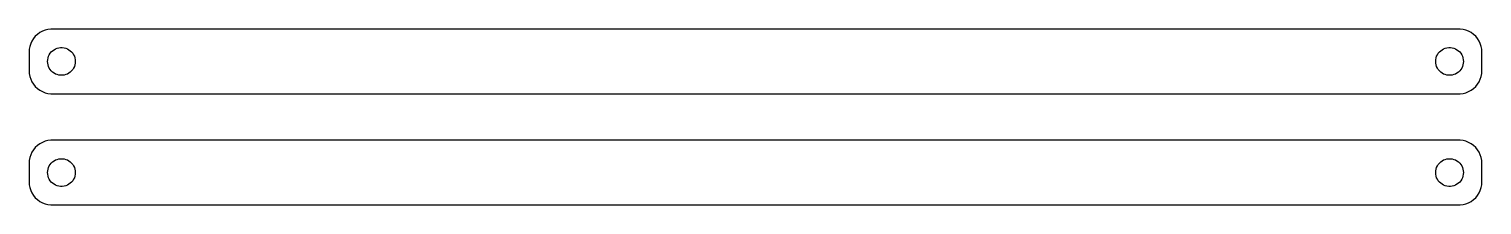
# Model space of a CAD drawing. Header units: metres. Extents: x -157 to 157, y 17 to 55.
import ezdxf

# ---------------------------------------------------------------- set-up
doc = ezdxf.new("R2010")
doc.units = ezdxf.units.M

msp = doc.modelspace()

# ---------------------------------------------------------------- linework, layer by layer
for p, q in [((-155.645, 53.4227), (-156.045, 52.9389)), ((-155.187, 53.8526), (-155.645, 53.4227)), ((-154.679, 54.2216), (-155.187, 53.8526)), ((-154.129, 54.5241), (-154.679, 54.2216)), ((-153.545, 54.7553), (-154.129, 54.5241)), ((-152.937, 54.9114), (-153.545, 54.7553)), ((-152.314, 54.9901), (-152.937, 54.9114)), ((152.314, 54.9901), (-152.314, 54.9901)), ((152.937, 54.9114), (152.314, 54.9901)), ((153.545, 54.7553), (152.937, 54.9114)), ((154.129, 54.5241), (153.545, 54.7553)), ((154.679, 54.2216), (154.129, 54.5241)), ((155.187, 53.8526), (154.679, 54.2216)), ((155.645, 53.4227), (155.187, 53.8526)), ((156.045, 52.9389), (155.645, 53.4227)), ((-156.961, 50.6267), (-157, 50)), ((-156.843, 51.2434), (-156.961, 50.6267)), ((-156.649, 51.8406), (-156.843, 51.2434)), ((-156.382, 52.4088), (-156.649, 51.8406)), ((-156.045, 52.9389), (-156.382, 52.4088)), ((-152.187, 50.0536), (-151.912, 50.3115)), ((-151.912, 50.3115), (-151.607, 50.533)), ((-151.607, 50.533), (-151.277, 50.7145)), ((-151.277, 50.7145), (-150.927, 50.8532)), ((-150.927, 50.8532), (-150.562, 50.9469)), ((-150.562, 50.9469), (-150.188, 50.9941)), ((-150.188, 50.9941), (-149.812, 50.9941)), ((-149.812, 50.9941), (-149.438, 50.9469)), ((-149.438, 50.9469), (-149.073, 50.8532)), ((-149.073, 50.8532), (-148.723, 50.7145)), ((-148.723, 50.7145), (-148.393, 50.533)), ((-148.393, 50.533), (-148.088, 50.3115)), ((-148.088, 50.3115), (-147.813, 50.0536)), ((147.813, 50.0536), (148.088, 50.3115)), ((148.088, 50.3115), (148.393, 50.533)), ((148.393, 50.533), (148.723, 50.7145)), ((148.723, 50.7145), (149.073, 50.8532)), ((149.073, 50.8532), (149.438, 50.9469)), ((149.438, 50.9469), (149.812, 50.9941)), ((149.812, 50.9941), (150.188, 50.9941)), ((150.188, 50.9941), (150.562, 50.9469)), ((150.562, 50.9469), (150.927, 50.8532)), ((150.927, 50.8532), (151.277, 50.7145)), ((151.277, 50.7145), (151.607, 50.533)), ((151.607, 50.533), (151.912, 50.3115)), ((151.912, 50.3115), (152.187, 50.0536)), ((156.382, 52.4088), (156.045, 52.9389)), ((156.649, 51.8406), (156.382, 52.4088)), ((156.843, 51.2434), (156.649, 51.8406)), ((156.961, 50.6267), (156.843, 51.2434)), ((157, 50), (156.961, 50.6267)), ((-157, 50), (-157, 46)), ((-153, 48), (-152.976, 48.376)), ((-152.976, 47.624), (-153, 48)), ((-152.976, 48.376), (-152.906, 48.7461)), ((-152.906, 47.2539), (-152.976, 47.624)), ((-152.906, 48.7461), (-152.789, 49.1044)), ((-152.789, 46.8956), (-152.906, 47.2539)), ((-152.789, 49.1044), (-152.629, 49.4453)), ((-152.629, 49.4453), (-152.427, 49.7634)), ((-152.427, 49.7634), (-152.187, 50.0536)), ((-147.813, 50.0536), (-147.573, 49.7634)), ((-147.573, 49.7634), (-147.371, 49.4453)), ((-147.371, 49.4453), (-147.211, 49.1044)), ((-147.211, 49.1044), (-147.094, 48.7461)), ((-147.094, 47.2539), (-147.211, 46.8956)), ((-147.094, 48.7461), (-147.024, 48.376)), ((-147.024, 47.624), (-147.094, 47.2539)), ((-147.024, 48.376), (-147, 48)), ((-147, 48), (-147.024, 47.624)), ((147, 48), (147.024, 48.376)), ((147.024, 47.624), (147, 48)), ((147.024, 48.376), (147.094, 48.7461)), ((147.094, 47.2539), (147.024, 47.624)), ((147.094, 48.7461), (147.211, 49.1044)), ((147.211, 46.8956), (147.094, 47.2539)), ((147.211, 49.1044), (147.371, 49.4453)), ((147.371, 49.4453), (147.573, 49.7634)), ((147.573, 49.7634), (147.813, 50.0536)), ((152.187, 50.0536), (152.427, 49.7634)), ((152.427, 49.7634), (152.629, 49.4453)), ((152.629, 49.4453), (152.789, 49.1044)), ((152.789, 49.1044), (152.906, 48.7461)), ((152.906, 47.2539), (152.789, 46.8956)), ((152.906, 48.7461), (152.976, 48.376)), ((152.976, 47.624), (152.906, 47.2539)), ((152.976, 48.376), (153, 48)), ((153, 48), (152.976, 47.624)), ((157, 46), (157, 50)), ((-157, 46), (-156.961, 45.3733)), ((-156.961, 45.3733), (-156.843, 44.7566)), ((-156.843, 44.7566), (-156.649, 44.1594)), ((-156.649, 44.1594), (-156.382, 43.5912)), ((-152.629, 46.5547), (-152.789, 46.8956)), ((-152.427, 46.2366), (-152.629, 46.5547)), ((-152.187, 45.9464), (-152.427, 46.2366)), ((-151.912, 45.6885), (-152.187, 45.9464)), ((-151.607, 45.467), (-151.912, 45.6885)), ((-151.277, 45.2855), (-151.607, 45.467)), ((-150.927, 45.1468), (-151.277, 45.2855)), ((-150.562, 45.0531), (-150.927, 45.1468)), ((-150.188, 45.0059), (-150.562, 45.0531)), ((-149.812, 45.0059), (-150.188, 45.0059)), ((-149.438, 45.0531), (-149.812, 45.0059)), ((-149.073, 45.1468), (-149.438, 45.0531)), ((-148.723, 45.2855), (-149.073, 45.1468)), ((-148.393, 45.467), (-148.723, 45.2855)), ((-148.088, 45.6885), (-148.393, 45.467)), ((-147.813, 45.9464), (-148.088, 45.6885)), ((-147.573, 46.2366), (-147.813, 45.9464)), ((-147.371, 46.5547), (-147.573, 46.2366)), ((-147.211, 46.8956), (-147.371, 46.5547)), ((147.371, 46.5547), (147.211, 46.8956)), ((147.573, 46.2366), (147.371, 46.5547)), ((147.813, 45.9464), (147.573, 46.2366)), ((148.088, 45.6885), (147.813, 45.9464)), ((148.393, 45.467), (148.088, 45.6885)), ((148.723, 45.2855), (148.393, 45.467)), ((149.073, 45.1468), (148.723, 45.2855)), ((149.438, 45.0531), (149.073, 45.1468)), ((149.812, 45.0059), (149.438, 45.0531)), ((150.188, 45.0059), (149.812, 45.0059)), ((150.562, 45.0531), (150.188, 45.0059)), ((150.927, 45.1468), (150.562, 45.0531)), ((151.277, 45.2855), (150.927, 45.1468)), ((151.607, 45.467), (151.277, 45.2855)), ((151.912, 45.6885), (151.607, 45.467)), ((152.187, 45.9464), (151.912, 45.6885)), ((152.427, 46.2366), (152.187, 45.9464)), ((152.629, 46.5547), (152.427, 46.2366)), ((152.789, 46.8956), (152.629, 46.5547)), ((156.382, 43.5912), (156.649, 44.1594)), ((156.649, 44.1594), (156.843, 44.7566)), ((156.843, 44.7566), (156.961, 45.3733)), ((156.961, 45.3733), (157, 46)), ((-156.382, 43.5912), (-156.045, 43.0611)), ((-156.045, 43.0611), (-155.645, 42.5773)), ((-155.645, 42.5773), (-155.187, 42.1474)), ((-155.187, 42.1474), (-154.679, 41.7784)), ((-154.679, 41.7784), (-154.129, 41.4759)), ((-154.129, 41.4759), (-153.545, 41.2447)), ((-153.545, 41.2447), (-152.937, 41.0886)), ((-152.937, 41.0886), (-152.314, 41.0099)), ((-152.314, 41.0099), (152.314, 41.0099)), ((152.314, 41.0099), (152.937, 41.0886)), ((152.937, 41.0886), (153.545, 41.2447)), ((153.545, 41.2447), (154.129, 41.4759)), ((154.129, 41.4759), (154.679, 41.7784)), ((154.679, 41.7784), (155.187, 42.1474)), ((155.187, 42.1474), (155.645, 42.5773)), ((155.645, 42.5773), (156.045, 43.0611)), ((156.045, 43.0611), (156.382, 43.5912)), ((-156.382, 28.4088), (-156.649, 27.8406)), ((-156.045, 28.9389), (-156.382, 28.4088)), ((-155.645, 29.4227), (-156.045, 28.9389)), ((-155.187, 29.8526), (-155.645, 29.4227)), ((-154.679, 30.2216), (-155.187, 29.8526)), ((-154.129, 30.5241), (-154.679, 30.2216)), ((-153.545, 30.7553), (-154.129, 30.5241)), ((-152.937, 30.9114), (-153.545, 30.7553)), ((-152.314, 30.9901), (-152.937, 30.9114)), ((152.314, 30.9901), (-152.314, 30.9901)), ((152.937, 30.9114), (152.314, 30.9901)), ((153.545, 30.7553), (152.937, 30.9114)), ((154.129, 30.5241), (153.545, 30.7553)), ((154.679, 30.2216), (154.129, 30.5241)), ((155.187, 29.8526), (154.679, 30.2216)), ((155.645, 29.4227), (155.187, 29.8526)), ((156.045, 28.9389), (155.645, 29.4227)), ((156.382, 28.4088), (156.045, 28.9389)), ((156.649, 27.8406), (156.382, 28.4088)), ((-156.961, 26.6267), (-157, 26)), ((-157, 26), (-157, 22)), ((-156.843, 27.2434), (-156.961, 26.6267)), ((-156.649, 27.8406), (-156.843, 27.2434)), ((-152.789, 25.1044), (-152.629, 25.4453)), ((-152.629, 25.4453), (-152.427, 25.7634)), ((-152.427, 25.7634), (-152.187, 26.0536)), ((-152.187, 26.0536), (-151.912, 26.3115)), ((-151.912, 26.3115), (-151.607, 26.533)), ((-151.607, 26.533), (-151.277, 26.7145)), ((-151.277, 26.7145), (-150.927, 26.8532)), ((-150.927, 26.8532), (-150.562, 26.9469)), ((-150.562, 26.9469), (-150.188, 26.9941)), ((-150.188, 26.9941), (-149.812, 26.9941)), ((-149.812, 26.9941), (-149.438, 26.9469)), ((-149.438, 26.9469), (-149.073, 26.8532)), ((-149.073, 26.8532), (-148.723, 26.7145)), ((-148.723, 26.7145), (-148.393, 26.533)), ((-148.393, 26.533), (-148.088, 26.3115)), ((-148.088, 26.3115), (-147.813, 26.0536)), ((-147.813, 26.0536), (-147.573, 25.7634)), ((-147.573, 25.7634), (-147.371, 25.4453)), ((-147.371, 25.4453), (-147.211, 25.1044)), ((147.211, 25.1044), (147.371, 25.4453)), ((147.371, 25.4453), (147.573, 25.7634)), ((147.573, 25.7634), (147.813, 26.0536)), ((147.813, 26.0536), (148.088, 26.3115)), ((148.088, 26.3115), (148.393, 26.533)), ((148.393, 26.533), (148.723, 26.7145)), ((148.723, 26.7145), (149.073, 26.8532)), ((149.073, 26.8532), (149.438, 26.9469)), ((149.438, 26.9469), (149.812, 26.9941)), ((149.812, 26.9941), (150.188, 26.9941)), ((150.188, 26.9941), (150.562, 26.9469)), ((150.562, 26.9469), (150.927, 26.8532)), ((150.927, 26.8532), (151.277, 26.7145)), ((151.277, 26.7145), (151.607, 26.533)), ((151.607, 26.533), (151.912, 26.3115)), ((151.912, 26.3115), (152.187, 26.0536)), ((152.187, 26.0536), (152.427, 25.7634)), ((152.427, 25.7634), (152.629, 25.4453)), ((152.629, 25.4453), (152.789, 25.1044)), ((156.843, 27.2434), (156.649, 27.8406)), ((156.961, 26.6267), (156.843, 27.2434)), ((157, 26), (156.961, 26.6267)), ((157, 22), (157, 26)), ((-157, 22), (-156.961, 21.3733)), ((-153, 24), (-152.976, 24.376)), ((-152.976, 23.624), (-153, 24)), ((-152.976, 24.376), (-152.906, 24.7461)), ((-152.906, 23.2539), (-152.976, 23.624)), ((-152.906, 24.7461), (-152.789, 25.1044)), ((-152.789, 22.8956), (-152.906, 23.2539)), ((-152.629, 22.5547), (-152.789, 22.8956)), ((-152.427, 22.2366), (-152.629, 22.5547)), ((-152.187, 21.9464), (-152.427, 22.2366)), ((-147.573, 22.2366), (-147.813, 21.9464)), ((-147.371, 22.5547), (-147.573, 22.2366)), ((-147.211, 22.8956), (-147.371, 22.5547)), ((-147.211, 25.1044), (-147.094, 24.7461)), ((-147.094, 23.2539), (-147.211, 22.8956)), ((-147.094, 24.7461), (-147.024, 24.376)), ((-147.024, 23.624), (-147.094, 23.2539)), ((-147.024, 24.376), (-147, 24)), ((-147, 24), (-147.024, 23.624)), ((147, 24), (147.024, 24.376)), ((147.024, 23.624), (147, 24)), ((147.024, 24.376), (147.094, 24.7461)), ((147.094, 23.2539), (147.024, 23.624)), ((147.094, 24.7461), (147.211, 25.1044)), ((147.211, 22.8956), (147.094, 23.2539)), ((147.371, 22.5547), (147.211, 22.8956)), ((147.573, 22.2366), (147.371, 22.5547)), ((147.813, 21.9464), (147.573, 22.2366)), ((152.427, 22.2366), (152.187, 21.9464)), ((152.629, 22.5547), (152.427, 22.2366)), ((152.789, 22.8956), (152.629, 22.5547)), ((152.789, 25.1044), (152.906, 24.7461)), ((152.906, 23.2539), (152.789, 22.8956)), ((152.906, 24.7461), (152.976, 24.376)), ((152.976, 23.624), (152.906, 23.2539)), ((152.976, 24.376), (153, 24)), ((153, 24), (152.976, 23.624)), ((156.961, 21.3733), (157, 22)), ((-156.961, 21.3733), (-156.843, 20.7566)), ((-156.843, 20.7566), (-156.649, 20.1594)), ((-156.649, 20.1594), (-156.382, 19.5912)), ((-156.382, 19.5912), (-156.045, 19.0611)), ((-156.045, 19.0611), (-155.645, 18.5773)), ((-151.912, 21.6885), (-152.187, 21.9464)), ((-151.607, 21.467), (-151.912, 21.6885)), ((-151.277, 21.2855), (-151.607, 21.467)), ((-150.927, 21.1468), (-151.277, 21.2855)), ((-150.562, 21.0531), (-150.927, 21.1468)), ((-150.188, 21.0059), (-150.562, 21.0531)), ((-149.812, 21.0059), (-150.188, 21.0059)), ((-149.438, 21.0531), (-149.812, 21.0059)), ((-149.073, 21.1468), (-149.438, 21.0531)), ((-148.723, 21.2855), (-149.073, 21.1468)), ((-148.393, 21.467), (-148.723, 21.2855)), ((-148.088, 21.6885), (-148.393, 21.467)), ((-147.813, 21.9464), (-148.088, 21.6885)), ((148.088, 21.6885), (147.813, 21.9464)), ((148.393, 21.467), (148.088, 21.6885)), ((148.723, 21.2855), (148.393, 21.467)), ((149.073, 21.1468), (148.723, 21.2855)), ((149.438, 21.0531), (149.073, 21.1468)), ((149.812, 21.0059), (149.438, 21.0531)), ((150.188, 21.0059), (149.812, 21.0059)), ((150.562, 21.0531), (150.188, 21.0059)), ((150.927, 21.1468), (150.562, 21.0531)), ((151.277, 21.2855), (150.927, 21.1468)), ((151.607, 21.467), (151.277, 21.2855)), ((151.912, 21.6885), (151.607, 21.467)), ((152.187, 21.9464), (151.912, 21.6885)), ((155.645, 18.5773), (156.045, 19.0611)), ((156.045, 19.0611), (156.382, 19.5912)), ((156.382, 19.5912), (156.649, 20.1594)), ((156.649, 20.1594), (156.843, 20.7566)), ((156.843, 20.7566), (156.961, 21.3733)), ((-155.645, 18.5773), (-155.187, 18.1474)), ((-155.187, 18.1474), (-154.679, 17.7784)), ((-154.679, 17.7784), (-154.129, 17.4759)), ((-154.129, 17.4759), (-153.545, 17.2447)), ((-153.545, 17.2447), (-152.937, 17.0886)), ((-152.937, 17.0886), (-152.314, 17.0099)), ((-152.314, 17.0099), (152.314, 17.0099)), ((152.314, 17.0099), (152.937, 17.0886)), ((152.937, 17.0886), (153.545, 17.2447)), ((153.545, 17.2447), (154.129, 17.4759)), ((154.129, 17.4759), (154.679, 17.7784)), ((154.679, 17.7784), (155.187, 18.1474)), ((155.187, 18.1474), (155.645, 18.5773))]:
    msp.add_line(p, q)

doc.saveas('drawing.dxf')
